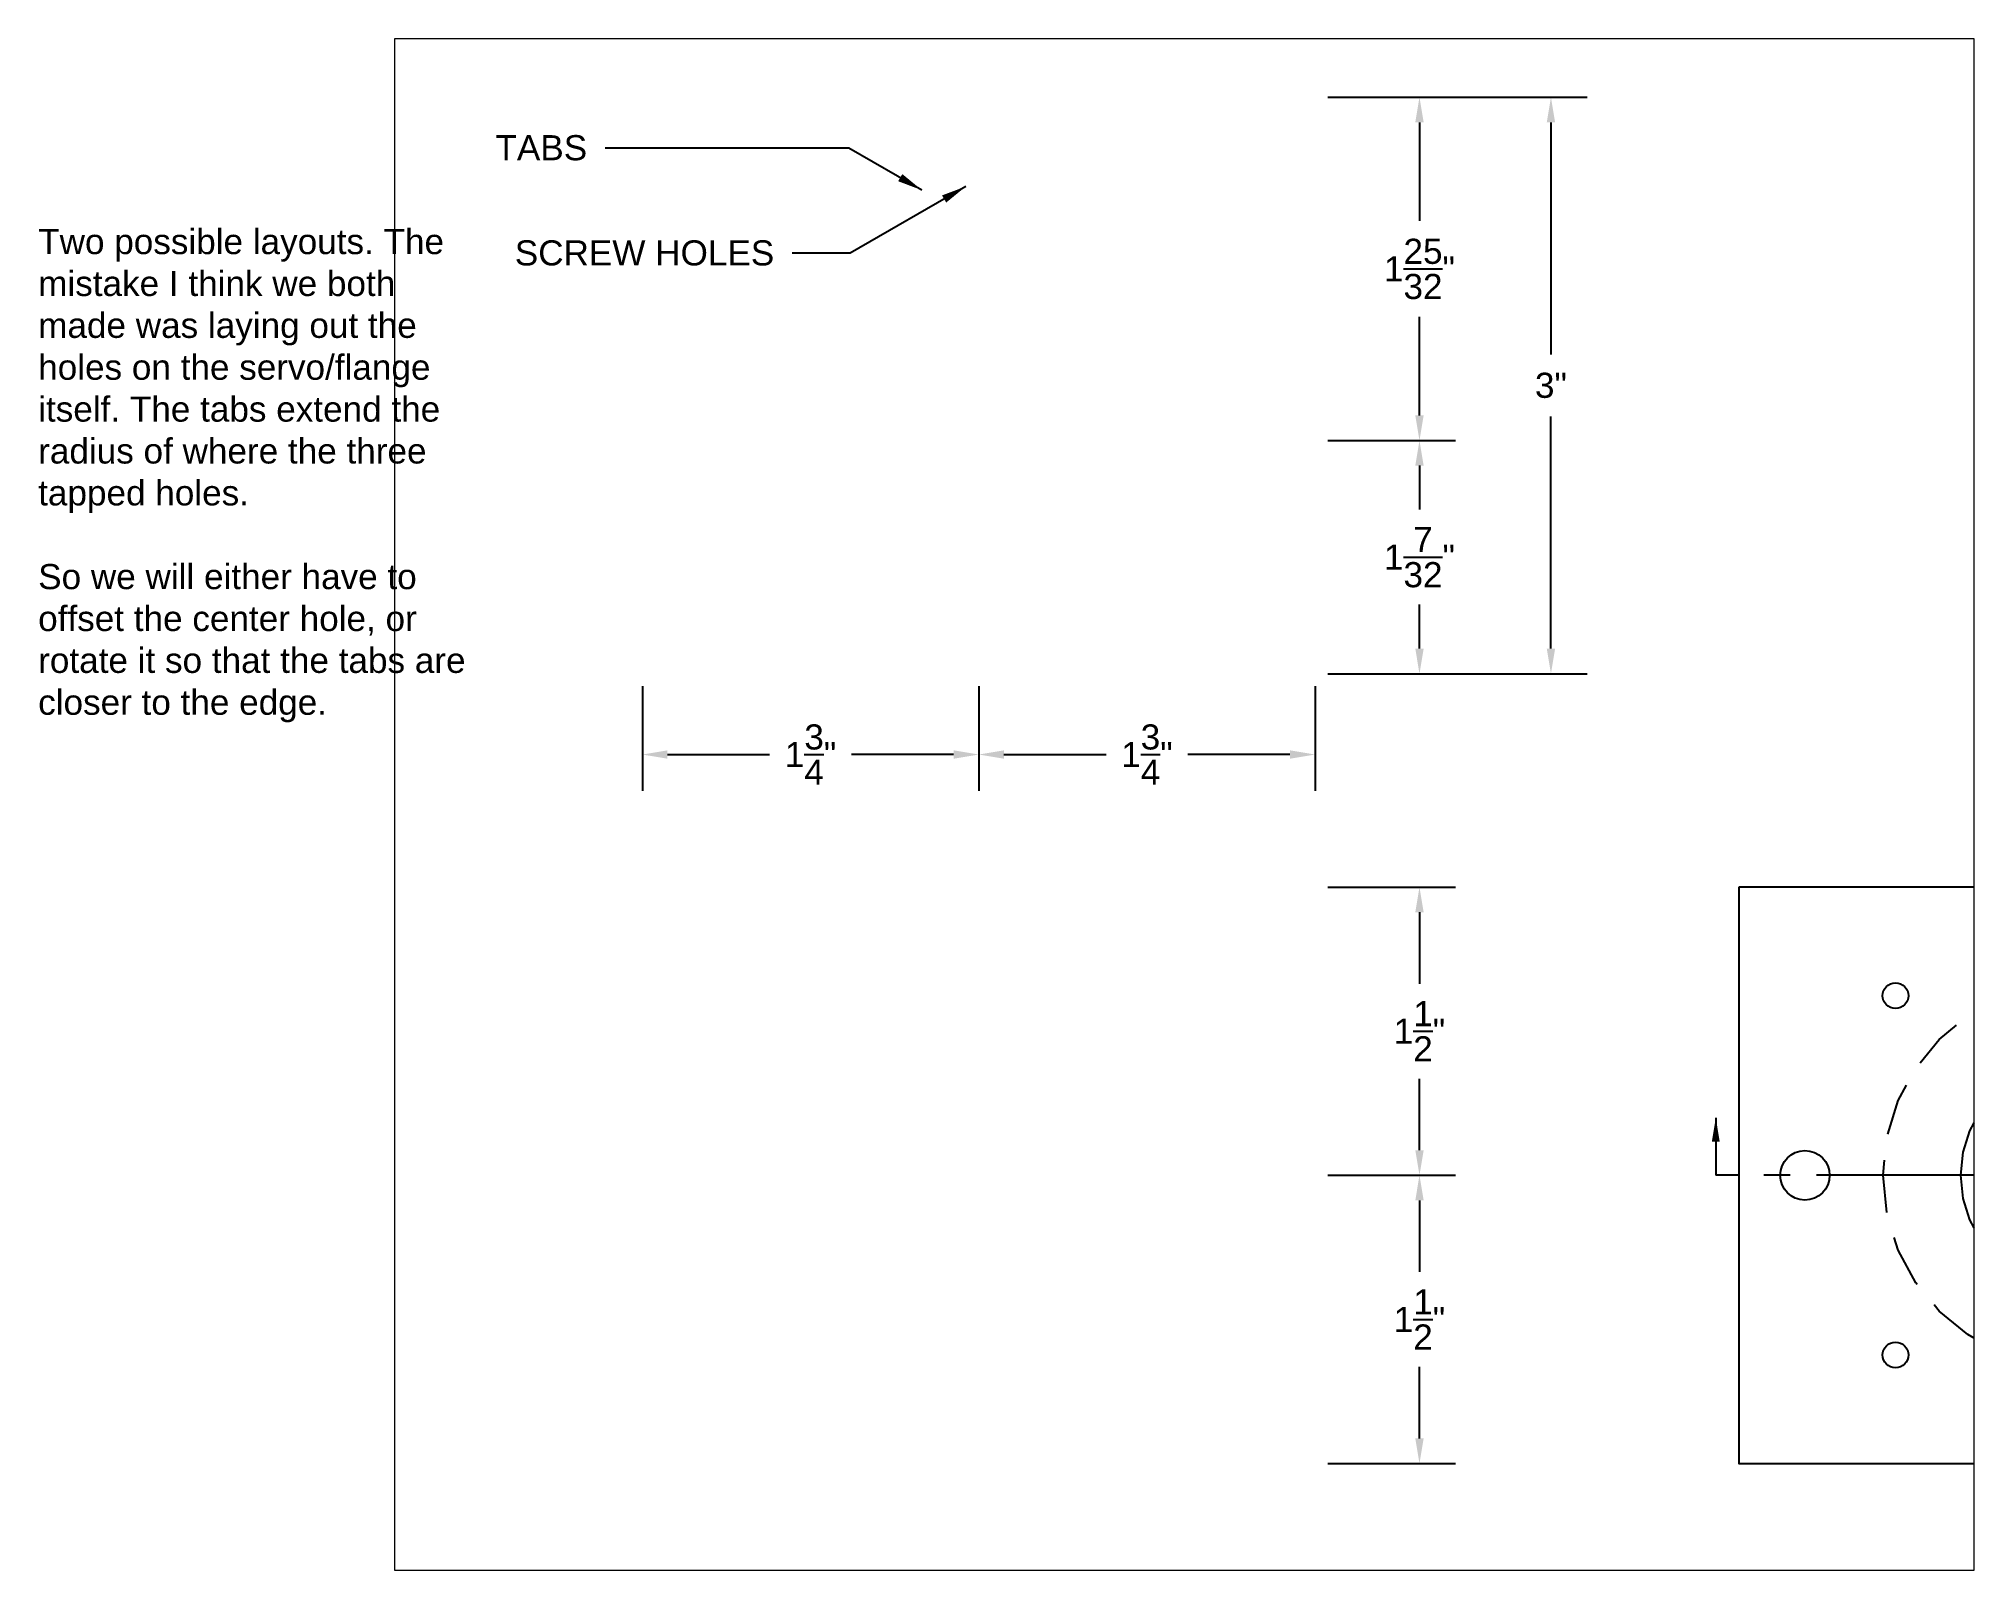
# Paper-space layout 'Layout2' of a CAD drawing. Header units: inches. Extents: x 0.73 to 10.36, y 0.28 to 7.9.
# The model-space entities are those that its viewports show. They can reach past a viewport. Long polylines and large blocks are cut down to what shows.
import ezdxf

# ---------------------------------------------------------------- set-up
doc = ezdxf.new("R2010")
doc.units = ezdxf.units.IN
doc.header["$MEASUREMENT"] = 0
for name, pattern in [('CENTER', [2, 1.25, -0.25, 0.25, -0.25]), ('CENTER2', [1.125, 0.75, -0.125, 0.125, -0.125]), ('HIDDEN', [0.375, 0.25, -0.125])]:
    doc.linetypes.add(name, pattern=pattern)
for name, color, linetype in [('Anno Center', 1, 'CENTER'), ('Annotations', 1, 'Continuous'), ('Hidden', 140, 'HIDDEN'), ('Material', 140, 'Continuous')]:
    doc.layers.add(name, color=color, linetype=linetype)
doc.layers.add('Vport', color=220, linetype='Continuous', plot=False)
doc.styles.get("Standard").update_dxf_attribs({"font": 'arial.ttf'})
doc.dimstyles.new('Metric', dxfattribs={"dimtxt": 0.125, "dimasz": 0.125, "dimexe": 0.18, "dimexo": 0.0625, "dimgap": 0.089844, "dimtad": 0, "dimtih": 1, "dimtoh": 1, "dimlfac": 25.4, "dimzin": 0, "dimdsep": 46, "dimtxsty": 'Standard', "dimcen": 0.125, "dimadec": 0, "dimazin": 0, "dimtfac": 1, "dimtofl": 0, "dimtmove": 0, "dimatfit": 3, "dimfxl": 1, "dimtolj": 1, "dimtzin": 0, "dimarcsym": 0})
doc.dimstyles.get("Standard").update_dxf_attribs({"dimtxt": 0.125, "dimasz": 0.125, "dimexe": 0.18, "dimexo": 0.0625, "dimgap": 0.09, "dimtad": 0, "dimtih": 1, "dimtoh": 1, "dimdec": 6, "dimzin": 0, "dimdsep": 46, "dimlunit": 4, "dimtxsty": 'Standard', "dimcen": 0.09, "dimadec": 0, "dimazin": 0, "dimtfac": 1, "dimtdec": 6, "dimtofl": 0, "dimtmove": 0, "dimatfit": 3, "dimfxl": 1, "dimtolj": 1, "dimtzin": 0, "dimarcsym": 0})

# ---------------------------------------------------------------- blocks, each defined once
blk = doc.blocks.new('*D61')
at = {"layer": 'Annotations', "color": 0, "lineweight": -2, "transparency": 16777216}
for p, q in [((7.1452, 7.6073), (7.7817, 7.6073)), ((7.6017, 7.4823), (7.6017, 6.9919)), ((7.6017, 6.0245), (7.6017, 6.5149)), ((7.1452, 5.8995), (7.7817, 5.8995))]:
    blk.add_line(p, q, dxfattribs=at)
at = {"layer": 'Annotations', "color": 0, "transparency": 16777216}
for points in [[(7.5809, 7.4823), (7.6226, 7.4823), (7.6017, 7.6073)], [(7.5809, 6.0245), (7.6226, 6.0245), (7.6017, 5.8995)]]:
    blk.add_solid(points, dxfattribs=at)
at = {"layer": 'DEFPOINTS', "color": 0, "transparency": 16777216}
for p in [(7.0827, 7.6073), (7.0827, 5.8995), (7.6017, 5.8995)]:
    blk.add_point(p, dxfattribs=at)
at = {"layer": 'Annotations', "color": 0, "transparency": 16777216, "insert": (7.6017, 6.7534), "char_height": 0.125, "attachment_point": 5}
blk.add_mtext('\\A1;1{\\H1x;\\S25/32;}"', dxfattribs=at)
blk = doc.blocks.new('*D62')
at = {"layer": 'Annotations', "color": 0, "lineweight": -2, "transparency": 16777216}
for p, q in [((7.1452, 5.8995), (7.7817, 5.8995)), ((7.6017, 5.7745), (7.6017, 5.5558)), ((7.6017, 4.8643), (7.6017, 5.083)), ((7.1452, 4.7393), (7.7817, 4.7393))]:
    blk.add_line(p, q, dxfattribs=at)
at = {"layer": 'Annotations', "color": 0, "transparency": 16777216}
for points in [[(7.5809, 5.7745), (7.6226, 5.7745), (7.6017, 5.8995)], [(7.5809, 4.8643), (7.6226, 4.8643), (7.6017, 4.7393)]]:
    blk.add_solid(points, dxfattribs=at)
at = {"layer": 'DEFPOINTS', "color": 0, "transparency": 16777216}
for p in [(7.0827, 5.8995), (7.0827, 4.7393), (7.6017, 4.7393)]:
    blk.add_point(p, dxfattribs=at)
at = {"layer": 'Annotations', "color": 0, "transparency": 16777216, "insert": (7.6017, 5.3194), "char_height": 0.125, "attachment_point": 5}
blk.add_mtext('\\A1;1{\\H1x;\\S7/32;}"', dxfattribs=at)
blk = doc.blocks.new('*D63')
at = {"layer": 'Annotations', "color": 0, "lineweight": -2, "transparency": 16777216}
for p, q in [((7.1452, 3.6773), (7.7817, 3.6773)), ((7.6017, 3.5523), (7.6017, 3.1966)), ((7.6017, 2.3683), (7.6017, 2.724)), ((7.1452, 2.2433), (7.7817, 2.2433))]:
    blk.add_line(p, q, dxfattribs=at)
at = {"layer": 'Annotations', "color": 0, "transparency": 16777216}
for points in [[(7.5809, 3.5523), (7.6226, 3.5523), (7.6017, 3.6773)], [(7.5809, 2.3683), (7.6226, 2.3683), (7.6017, 2.2433)]]:
    blk.add_solid(points, dxfattribs=at)
at = {"layer": 'DEFPOINTS', "color": 0, "transparency": 16777216}
for p in [(7.0827, 3.6773), (7.0827, 2.2433), (7.6017, 2.2433)]:
    blk.add_point(p, dxfattribs=at)
at = {"layer": 'Annotations', "color": 0, "transparency": 16777216, "insert": (7.6017, 2.9603), "char_height": 0.125, "attachment_point": 5}
blk.add_mtext('\\A1;1{\\H1x;\\S1/2;}"', dxfattribs=at)
blk = doc.blocks.new('*D64')
at = {"layer": 'Annotations', "color": 0, "lineweight": -2, "transparency": 16777216}
for p, q in [((7.1452, 2.2433), (7.7817, 2.2433)), ((7.6017, 2.1183), (7.6017, 1.7626)), ((7.6017, 0.9343), (7.6017, 1.2899)), ((7.1452, 0.8093), (7.7817, 0.8093))]:
    blk.add_line(p, q, dxfattribs=at)
at = {"layer": 'Annotations', "color": 0, "transparency": 16777216}
for points in [[(7.5809, 2.1183), (7.6226, 2.1183), (7.6017, 2.2433)], [(7.5809, 0.9343), (7.6226, 0.9343), (7.6017, 0.8093)]]:
    blk.add_solid(points, dxfattribs=at)
at = {"layer": 'DEFPOINTS', "color": 0, "transparency": 16777216}
for p in [(7.0827, 2.2433), (7.0827, 0.8093), (7.6017, 0.8093)]:
    blk.add_point(p, dxfattribs=at)
at = {"layer": 'Annotations', "color": 0, "transparency": 16777216, "insert": (7.6017, 1.5263), "char_height": 0.125, "attachment_point": 5}
blk.add_mtext('\\A1;1{\\H1x;\\S1/2;}"', dxfattribs=at)
blk = doc.blocks.new('*D65')
at = {"layer": 'Annotations', "color": 0, "lineweight": -2, "transparency": 16777216}
for p, q in [((3.7366, 4.6768), (3.7366, 4.157)), ((5.4097, 4.6768), (5.4097, 4.157)), ((3.8616, 4.337), (4.3698, 4.337)), ((5.2847, 4.337), (4.7765, 4.337))]:
    blk.add_line(p, q, dxfattribs=at)
at = {"layer": 'Annotations', "color": 0, "transparency": 16777216}
for points in [[(3.8616, 4.3578), (3.8616, 4.3162), (3.7366, 4.337)], [(5.2847, 4.3578), (5.2847, 4.3162), (5.4097, 4.337)]]:
    blk.add_solid(points, dxfattribs=at)
at = {"layer": 'DEFPOINTS', "color": 0, "transparency": 16777216}
for p in [(3.7366, 4.7393), (5.4097, 4.7393), (5.4097, 4.337)]:
    blk.add_point(p, dxfattribs=at)
at = {"layer": 'Annotations', "color": 0, "transparency": 16777216, "insert": (4.5732, 4.337), "char_height": 0.125, "attachment_point": 5}
blk.add_mtext('\\A1;1{\\H1x;\\S3/4;}"', dxfattribs=at)
blk = doc.blocks.new('*D66')
at = {"layer": 'Annotations', "color": 0, "lineweight": -2, "transparency": 16777216}
for p, q in [((5.4097, 4.6768), (5.4097, 4.157)), ((7.0827, 4.6768), (7.0827, 4.157)), ((5.5347, 4.337), (6.0428, 4.337)), ((6.9577, 4.337), (6.4496, 4.337))]:
    blk.add_line(p, q, dxfattribs=at)
at = {"layer": 'Annotations', "color": 0, "transparency": 16777216}
for points in [[(5.5347, 4.3578), (5.5347, 4.3162), (5.4097, 4.337)], [(6.9577, 4.3578), (6.9577, 4.3162), (7.0827, 4.337)]]:
    blk.add_solid(points, dxfattribs=at)
at = {"layer": 'DEFPOINTS', "color": 0, "transparency": 16777216}
for p in [(5.4097, 4.7393), (7.0827, 4.7393), (7.0827, 4.337)]:
    blk.add_point(p, dxfattribs=at)
at = {"layer": 'Annotations', "color": 0, "transparency": 16777216, "insert": (6.2462, 4.337), "char_height": 0.125, "attachment_point": 5}
blk.add_mtext('\\A1;1{\\H1x;\\S3/4;}"', dxfattribs=at)
blk = doc.blocks.new('*D67')
at = {"layer": 'Annotations', "color": 0, "lineweight": -2, "transparency": 16777216}
for p, q in [((7.1452, 7.6073), (8.4356, 7.6073)), ((8.2556, 7.4823), (8.2556, 6.3272)), ((8.2556, 4.8643), (8.2556, 6.0194)), ((7.1452, 4.7393), (8.4356, 4.7393))]:
    blk.add_line(p, q, dxfattribs=at)
at = {"layer": 'Annotations', "color": 0, "transparency": 16777216}
for points in [[(8.2348, 7.4823), (8.2764, 7.4823), (8.2556, 7.6073)], [(8.2348, 4.8643), (8.2764, 4.8643), (8.2556, 4.7393)]]:
    blk.add_solid(points, dxfattribs=at)
at = {"layer": 'DEFPOINTS', "color": 0, "transparency": 16777216}
for p in [(7.0827, 7.6073), (8.2556, 7.6073), (7.0827, 4.7393)]:
    blk.add_point(p, dxfattribs=at)
at = {"layer": 'Annotations', "color": 0, "transparency": 16777216, "insert": (8.2556, 6.1733), "char_height": 0.125, "attachment_point": 5}
blk.add_mtext('\\A1;3"', dxfattribs=at)
blk = doc.blocks.new('*U71')
at = {"layer": 'Anno Center', "color": 0, "linetype": 'CENTER2', "transparency": 16777216}
blk.add_line((1.87, 0), (-1.87, 0), dxfattribs=at)

msp = doc.modelspace()

# ---------------------------------------------------------------- linework, layer by layer
at = {"layer": 'Hidden'}
msp.add_circle((35.5534899, 6.2275501), 1, dxfattribs=at)
at = {"layer": 'Material'}
msp.add_lwpolyline([(33.8034899, 7.7275501), (33.8034899, 4.7275501), (37.3034899, 4.7275501), (37.3034899, 7.7275501)], close=True, dxfattribs=at)
for centre, radius in [((34.6184526, 7.1625875), 0.0669), ((35.5534899, 6.2275501), 0.5944882), ((34.1472399, 6.2275501), 0.1285), ((34.6184526, 5.2925127), 0.0669)]:
    msp.add_circle(centre, radius, dxfattribs=at)

# ---------------------------------------------------------------- block references
at = {"layer": 'Anno Center', "linetype": 'CENTER2'}
msp.add_blockref('*U71', (35.5534899, 6.2275501), dxfattribs=at)

# ---------------------------------------------------------------- leaders
at = {"layer": 'Anno Center'}
msp.add_leader([(33.6834899, 6.5270489), (33.6834899, 6.2275501)], dimstyle='Metric', dxfattribs=at)

psp = doc.layouts.new('Layout2')

# ---------------------------------------------------------------- texts
at = {"layer": 'Annotations', "char_height": 0.125, "attachment_point": 9}
for s, insert in [('\\A1;TABS', (3.46216443, 7.29209121)), ('\\A1;SCREW HOLES', (4.39255866, 6.76871686))]:
    psp.add_mtext(s, dxfattribs=dict(at, insert=insert))
at = {"layer": 'Annotations', "insert": (0.73173012, 6.95183985), "char_height": 0.125, "attachment_point": 1}
psp.add_mtext_dynamic_manual_height_columns('Two possible layouts. The mistake I think we both made was laying out the holes on the servo/flange itself. The tabs extend the radius of where the three tapped holes.\\P\\PSo we will either have to offset the center hole, or rotate it so that the tabs are closer to the edge. ', width=2.1882655778, gutter_width=0.625, heights=[0], dxfattribs=at)

# ---------------------------------------------------------------- dimensions: what is measured, and where the dimension line sits
at = {"layer": 'Annotations'}
for base, p1, p2, override, picture, middle in [((7.60172692, 5.89950197), (7.08272078, 7.60732767), (7.08272078, 5.89950197), {"dimlfac": -1.046002}, '*D61', (7.60172692, 6.75341482)), ((8.25560082, 7.60732767), (7.08272078, 4.73926411), (7.08272078, 7.60732767), {"dimlfac": -1.046002}, '*D67', (8.25560082, 6.17329589)), ((7.60172692, 4.73926411), (7.08272078, 5.89950197), (7.08272078, 4.73926411), {"dimlfac": -1.046002, "dimtmove": 1}, '*D62', (7.60172692, 5.31938304)), ((7.60172692, 2.2432839), (7.08272078, 3.67731568), (7.08272078, 2.2432839), {"dimlfac": -1.046002}, '*D63', (7.60172692, 2.96029979)), ((7.60172692, 0.80925212), (7.08272078, 2.2432839), (7.08272078, 0.80925212), {"dimlfac": -1.046002, "dimtmove": 1}, '*D64', (7.60172692, 1.52626801))]:
    dim = psp.add_linear_dim(base=base, p1=p1, p2=p2, angle=90, dimstyle='Standard', override=override, dxfattribs=at)
    dim.commit()
    dim.dimension.update_dxf_attribs({"geometry": picture, "text_midpoint": middle})
for base, p1, p2, picture, middle in [((5.40968371, 4.33701267), (3.73664663, 4.73926411), (5.40968371, 4.73926411), '*D65', (4.57316517, 4.33701267)), ((7.08272078, 4.33701267), (5.40968371, 4.73926411), (7.08272078, 4.73926411), '*D66', (6.24620224, 4.33701267))]:
    dim = psp.add_linear_dim(base=base, p1=p1, p2=p2, dimstyle='Standard', override={"dimlfac": -1.046002}, dxfattribs=at)
    dim.commit()
    dim.dimension.update_dxf_attribs({"geometry": picture, "text_midpoint": middle})

# ---------------------------------------------------------------- leaders
at = {"layer": 'Annotations', "annotation_type": 0, "has_hookline": 1, "hookline_direction": 1}
for points, text_width in [([(5.12739399, 7.14487012), (4.76414641, 7.35459121), (3.55216443, 7.35459121)], 0.44287176), ([(5.34572589, 7.16368943), (4.76986649, 6.83121686), (4.48255866, 6.83121686)], 1.27353342)]:
    psp.add_leader(points, dimstyle='Standard', override={"dimgap": 0.09, "dimtad": 0}, dxfattribs=dict(at, text_width=text_width))

# ---------------------------------------------------------------- viewports
at = {"layer": 'Vport'}
psp.add_viewport(center=(6.43219231, 4.08837811), size=(7.85787777, 7.6207464711), view_center_point=(30.9186278, 8.15752218), view_height=7.9713154709, dxfattribs=at)

doc.saveas('drawing.dxf')
